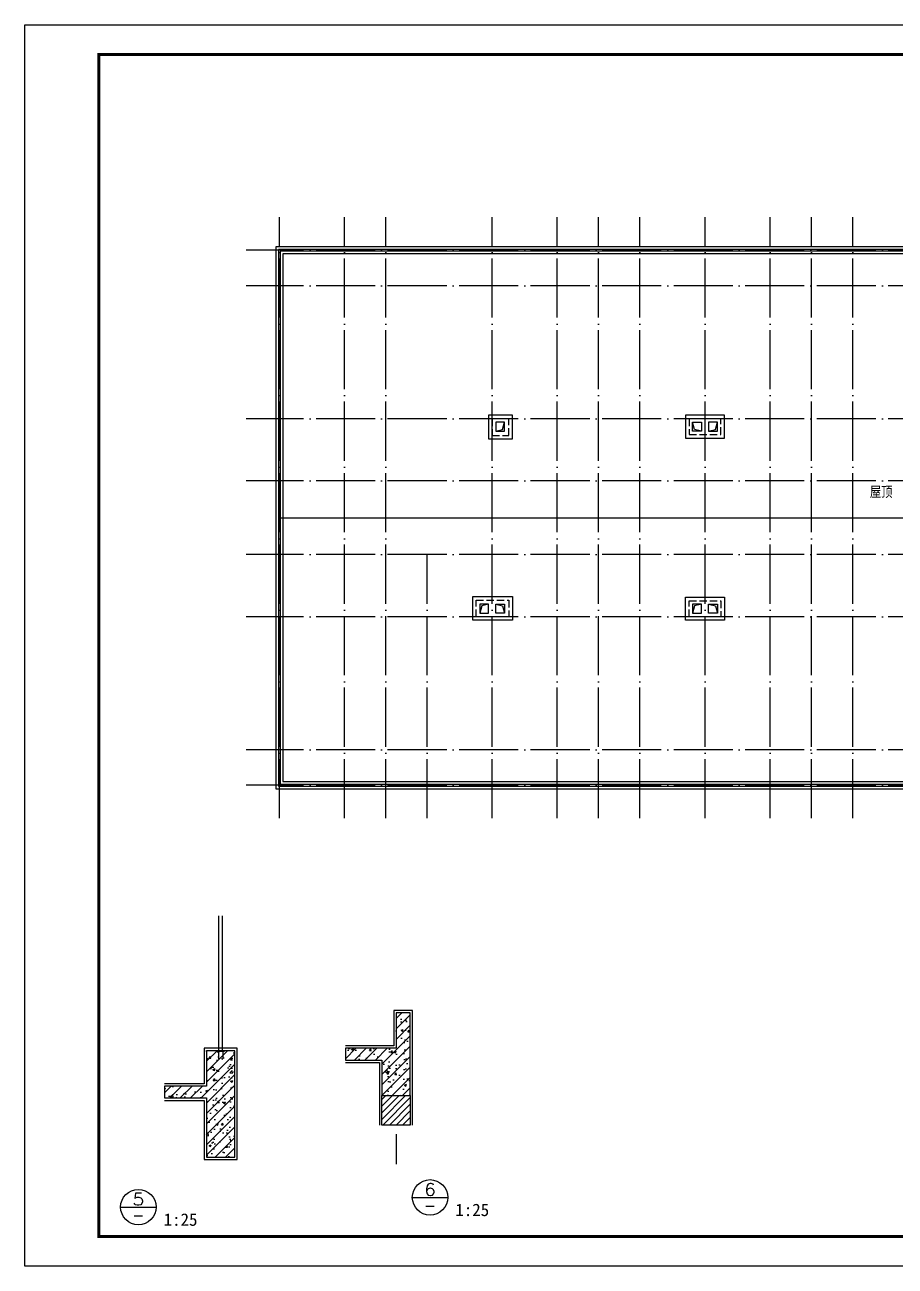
# Model space of a CAD drawing. Extents: x -695846 to 822170, y -413475 to 397179.
# Drawn here: x 528620 to 558067, y -20509 to 21491 of the extents above; entities that cross this region are included whole.
import ezdxf
from ezdxf.enums import TextEntityAlignment as Align

# ---------------------------------------------------------------- set-up
doc = ezdxf.new("R2010")
doc.units = 0
doc.header["$LTSCALE"] = 1000
doc.header["$MEASUREMENT"] = 0
doc.linetypes.add('DASH', pattern=[0.35, 0.25, -0.1])
doc.linetypes.add('DOTE', pattern=[2.42, 2, -0.2, 0.02, -0.2])
for name, color, linetype in [('001-栏杆', 163, 'Continuous'), ('A-立面阳台栏杆', 157, 'Continuous'), ('A-详图', 151, 'Continuous'), ('AXIS', 3, 'Continuous'), ('DOTE', 1, 'DOTE'), ('LVTRY', 6, 'Continuous'), ('PUB_DIM', 3, 'Continuous'), ('PUB_TEXT', 7, 'Continuous'), ('T-图框-175', 175, 'Continuous')]:
    doc.layers.add(name, color=color, linetype=linetype)
doc.styles.add('-黑体', font='simhei.ttf', dxfattribs={"width": 0.8})
doc.styles.add('COMP', font='complex_.ttf', dxfattribs={"bigfont": 'hztxt'})

# ---------------------------------------------------------------- blocks, each defined once
blk = doc.blocks.new('_INDEX')
blk.add_line((-0.5, 0), (0.5, 0))
blk.add_circle((0, 0), 0.5)
at = {"style": 'COMP'}
for tag, width, p, p2 in [('1', 1.388087, (-0.17, 0.05), (0.17, 0.05)), ('-', 0.84274, (-0.17, -0.39), (0.17, -0.39))]:
    blk.add_attdef(tag, text='', height=0.34, dxfattribs=dict(at, width=width)).set_placement(p, p2, align=Align.FIT)

msp = doc.modelspace()

# ---------------------------------------------------------------- hatches: boundary and pattern name
h = msp.add_hatch()
h.set_pattern_fill('钢筋混凝土', color=8, scale=100)
h.set_pattern_definition([(45, (1138202.17, -266818.3), (-176.7767, 176.7767), []), (50, (1138202.2, -266818.3), (717.2602, -62.75213), [75, -825]), (355, (1138202.2, -266818.3), (-138.7513, 752.1921), [60, -660]), (100.4514, (1138261.94, -266823.5), (578.5094, 689.43954), [63.7402, -701.1421]), (46.1842, (1138202.2, -266618.3), (1067.241, -165.519), [112.5, -1237.5]), (96.6356, (1138291.1, -266632.1), (934.6627, 974.1179), [95.6103, -1051.713]), (351.1842, (1138202.2, -266618.3), (934.662, 974.1186), [90, -990]), (21, (1138302.2, -266668.3), (596.90705, -402.6189), [75, -825]), (326, (1138302.2, -266668.3), (243.3153, 725.15005), [60, -660]), (71.4514, (1138351.9, -266701.85), (840.2226, 322.5305), [63.7402, -701.1421]), (37.5, (1138202.17, -266818.3), (12.15986, 332.89385), [0, -652, 0, -670, 0, -662.5]), (7.5, (1138202.17, -266818.3), (263.06954, 394.41171), [0, -382, 0, -637, 0, -252.5]), (327.5, (1137979.17, -266818.3), (533.82244, -22.55487), [0, -250, 0, -780, 0, -1035]), (317.5, (1137879.17, -266818.3), (583.18617, 100.10498), [0, -325, 0, -518, 0, -735])])
h.paths.add_polyline_path([(541661, -14737), (541661, -11937), (541181, -11937), (541181, -13137), (539467, -13137), (539467, -13537), (540701, -13537), (540701, -14737)])
h = msp.add_hatch()
h.set_pattern_fill('钢筋混凝土', color=8, scale=100)
h.set_pattern_definition([(45, (-12326.88, -268279.14), (-176.7767, 176.7767), []), (50, (-12326.9, -268279.14), (717.2602, -62.75213), [75, -825]), (355, (-12326.9, -268279.14), (-138.7513, 752.1921), [60, -660]), (100.4514, (-12267.1, -268284.4), (578.5094, 689.43954), [63.7402, -701.1421]), (46.1842, (-12326.9, -268079.1), (1067.241, -165.519), [112.5, -1237.5]), (96.6356, (-12237.9, -268092.9), (934.6627, 974.1179), [95.6103, -1051.713]), (351.1842, (-12326.9, -268079.1), (934.662, 974.1186), [90, -990]), (21, (-12226.9, -268129.14), (596.90705, -402.6189), [75, -825]), (326, (-12226.9, -268129.14), (243.3153, 725.15005), [60, -660]), (71.4514, (-12177.14, -268162.7), (840.2226, 322.5305), [63.7402, -701.1421]), (37.5, (-12326.88, -268279.14), (12.15986, 332.89385), [0, -652, 0, -670, 0, -662.5]), (7.5, (-12326.88, -268279.14), (263.06954, 394.41171), [0, -382, 0, -637, 0, -252.5]), (327.5, (-12549.88, -268279.14), (533.82244, -22.55487), [0, -250, 0, -780, 0, -1035]), (317.5, (-12649.9, -268279.14), (583.18617, 100.105), [0, -325, 0, -518, 0, -735])])
h.paths.add_polyline_path([(534766, -16818), (535726, -16818), (535726, -13218), (534766, -13218), (534766, -14418), (533343, -14418), (533343, -14818), (534766, -14818)])
h = msp.add_hatch()
h.set_pattern_fill('ANSI31', color=8, scale=100)
h.set_pattern_definition([(45, (1138282.17, -266818.3), (-112.2532, 112.2532), [])])
h.paths.add_polyline_path([(540701, -14737), (541661, -14737), (541661, -15737), (540701, -15737)])
at = {"layer": '001-栏杆'}
h = msp.add_hatch(dxfattribs=at)
h.set_pattern_fill('ANSI31', color=256, scale=16, style=0)
h.set_pattern_definition([(135, (1641299.578, -1787998.984), (17.96051224, 17.96051224), [])])
h.paths.add_polyline_path([(535126, -13218), (535126, -13242), (535366, -13242), (535366, -13218)])

# ---------------------------------------------------------------- linework, layer by layer
for points in [[(537113, -4355), (573353, -4355), (573353, 13985), (537113, 13985)], [(537203, -4265), (573263, -4265), (573263, 13895), (537203, 13895)], [(537263, -4205), (573203, -4205), (573203, 13835), (537263, 13835)], [(537353, -4115), (573113, -4115), (573113, 13745), (537353, 13745)], [(544313, 8285), (544313, 7480), (545118, 7480), (545118, 8285)], [(550973, 7505), (552293, 7505), (552293, 8285), (550973, 8285)], [(543773, 1345), (543773, 2150), (545118, 2150), (545118, 1345)], [(550973, 2125), (552293, 2125), (552293, 1345), (550973, 1345)]]:
    msp.add_lwpolyline(points, close=True)
at = {"linetype": 'DASH'}
for points in [[(544433, 8165), (544433, 7600), (544998, 7600), (544998, 8165)], [(551093, 7625), (552173, 7625), (552173, 8165), (551093, 8165)], [(543893, 1465), (543893, 2030), (544998, 2030), (544998, 1465)], [(551093, 2005), (552173, 2005), (552173, 1465), (551093, 1465)]]:
    msp.add_lwpolyline(points, close=True, dxfattribs=at)
for points in [[(537233, 4815), (573233, 4815)], [(541741, -15737), (541741, -11857), (541101, -11857), (541101, -13057), (539467, -13057)], [(533343, -14898), (534686, -14898), (534686, -16898), (535806, -16898), (535806, -13138), (534686, -13138), (534686, -14338), (533343, -14338)], [(539467, -13617), (540621, -13617), (540621, -15737)]]:
    msp.add_lwpolyline(points)
at = {"layer": '001-栏杆'}
for p, q in [((535170, -13242), (535170, -13482)), ((535323, -13242), (535323, -13482))]:
    msp.add_line(p, q, dxfattribs=at)
msp.add_lwpolyline([(535126, -13242), (535126, -13218), (535366, -13218), (535366, -13242)], close=True, dxfattribs=at)
for centre in [(535192, -13482), (535301, -13482)]:
    msp.add_arc(centre, 21.8, 180, 0, dxfattribs=at)
at = {"layer": 'A-立面阳台栏杆'}
for points in [[(535186, -13218), (535186, -8658)], [(535306, -13218), (535306, -8658)]]:
    msp.add_lwpolyline(points, dxfattribs=at)
at = {"layer": 'A-详图'}
msp.add_lwpolyline([(541661, -14737), (541661, -11937), (541181, -11937), (541181, -13137), (539467, -13137), (539467, -13537), (540701, -13537), (540701, -14737), (541661, -14737)], dxfattribs=at)
for points in [[(534766, -16818), (535726, -16818), (535726, -13218), (534766, -13218), (534766, -14418), (533343, -14418), (533343, -14818), (534766, -14818)], [(540701, -14737), (541661, -14737), (541661, -15737), (540701, -15737)]]:
    msp.add_lwpolyline(points, close=True, dxfattribs=at)
at = {"layer": 'AXIS'}
msp.add_line((541181, -16037), (541181, -17060), dxfattribs=at)
at = {"layer": 'DOTE'}
for p, q in [((537233, -5355), (537233, 14985)), ((539433, -5355), (539433, 14985)), ((540833, -5355), (540833, 14985)), ((544433, -5355), (544433, 14985)), ((546633, -5355), (546633, 14985)), ((548033, -5355), (548033, 14985)), ((549433, -5355), (549433, 14985)), ((551633, -5355), (551633, 14985)), ((553833, -5355), (553833, 14985)), ((555233, -5355), (555233, 14985)), ((556633, -5355), (556633, 14985)), ((574353, 13865), (536113, 13865)), ((574353, 12665), (536113, 12665)), ((574353, 8165), (536113, 8165)), ((574353, 6065), (536113, 6065)), ((574353, 3565), (536113, 3565)), ((542233, -5355), (542233, 3565)), ((574353, 1465), (536113, 1465)), ((574353, -3035), (536113, -3035)), ((574353, -4235), (536113, -4235))]:
    msp.add_line(p, q, dxfattribs=at)
at = {"layer": 'LVTRY'}
for points in [[(544553, 8045), (544553, 7745), (544853, 7745), (544853, 8045)], [(551513, 8045), (551513, 7745), (551213, 7745), (551213, 8045)], [(551753, 8045), (551753, 7745), (552053, 7745), (552053, 8045)], [(544313, 1585), (544313, 1885), (544013, 1885), (544013, 1585)], [(544553, 1585), (544553, 1885), (544853, 1885), (544853, 1585)], [(551513, 1585), (551513, 1885), (551213, 1885), (551213, 1585)], [(551753, 1585), (551753, 1885), (552053, 1885), (552053, 1585)]]:
    msp.add_lwpolyline(points, close=True, dxfattribs=at)
for points in [[(544553, 7745), (544786, 7798), (544853, 8045)], [(551513, 7745), (551279, 7798), (551213, 8045)], [(551753, 7745), (551986, 7798), (552053, 8045)], [(544313, 1885), (544079, 1831), (544013, 1585)], [(544553, 1885), (544786, 1831), (544853, 1585)], [(551513, 1885), (551279, 1831), (551213, 1585)], [(551753, 1885), (551986, 1831), (552053, 1585)]]:
    msp.add_lwpolyline(points, dxfattribs=at)
at = {"layer": 'T-图框-175'}
msp.add_lwpolyline([(528620, -20509), (528620, 21491), (588020, 21491), (588020, -20509)], close=True, dxfattribs=at)
at = {"layer": 'T-图框-175', "const_width": 100}
msp.add_lwpolyline([(531120, -19509), (587020, -19509), (587020, 20491), (531120, 20491)], close=True, dxfattribs=at)

# ---------------------------------------------------------------- block references
at = {"layer": 'PUB_DIM'}
ref = msp.add_blockref('_INDEX', (542330, -18181, 7), dxfattribs=dict(at, xscale=1200, yscale=1200, zscale=1200))
ref.add_attrib('1', '6', dxfattribs={"layer": '0', "height": 408, "style": 'COMP', "width": 1.049113}).set_placement((542126, -18121, 7), (542534, -18121, 7), align=Align.FIT)
ref.add_attrib('-', '-', dxfattribs={"layer": '0', "height": 408, "style": 'COMP', "width": 0.84274}).set_placement((542126, -18649, 7), (542534, -18649, 7), align=Align.FIT)
ref = msp.add_blockref('_INDEX', (532461, -18509), dxfattribs=dict(at, xscale=1200, yscale=1200, zscale=1200))
ref.add_attrib('1', '5', dxfattribs={"layer": '0', "height": 408, "style": 'COMP', "width": 1.049113}).set_placement((532257, -18449), (532665, -18449), align=Align.FIT)
ref.add_attrib('-', '-', dxfattribs={"layer": '0', "height": 408, "style": 'COMP', "width": 0.84274}).set_placement((532257, -18977), (532665, -18977), align=Align.FIT)

# ---------------------------------------------------------------- texts
at = {"layer": 'PUB_TEXT', "style": '-黑体', "width": 0.8}
msp.add_text('屋顶', height=350, dxfattribs=at).set_placement((557212, 5518))
at = {"layer": 'PUB_TEXT', "style": '-黑体'}
for p in [(543187, -18814, 7), (533318, -19142)]:
    msp.add_text('1:25', height=420, dxfattribs=at).set_placement(p)

doc.saveas('drawing.dxf')
